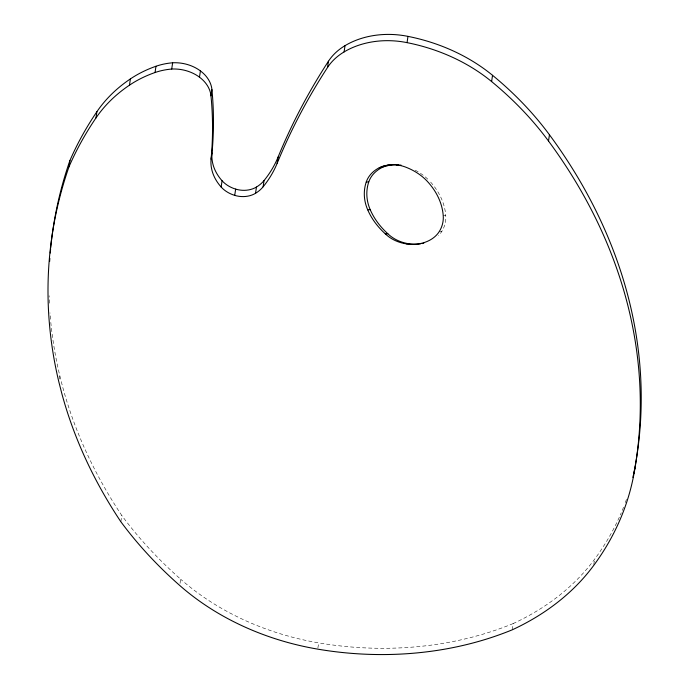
<?xml version="1.0" encoding="UTF-8"?>
<svg xmlns="http://www.w3.org/2000/svg" width="689" height="689" viewBox="0 0 689 689"><rect width="100%" height="100%" fill="white"/><g stroke="black" fill="none" stroke-linecap="round" stroke-linejoin="round"><path stroke-width="0.52" stroke-dasharray="3.44 2.58" d="M59.383 379.053L59.848 375.927A628.239 485.461 8.5 0 1 50.805 322.409M120.851 521.745L121.789 515.484A604.537 467.142 8.5 0 1 62.923 387.933L59.848 375.927M180.027 583.359L180.647 579.191A451.261 348.703 8.5 0 1 121.789 515.484M317.887 648.091L318.662 642.871A237.102 183.214 8.5 0 1 180.647 579.191M512.306 629.798L513.236 623.536A255.791 197.665 8.5 0 0 594.59 559.244A354.137 273.654 8.5 0 0 619.885 515.958M593.815 564.463L594.59 559.244M443.234 215.76L445.757 215.657A42.873 33.132 8.5 0 1 441.916 231.254A32.435 25.062 8.5 0 1 438.471 235.569M439.393 231.349L441.916 231.254M513.236 623.536A297.459 229.859 8.5 0 1 318.662 642.871M626.456 499.387A354.137 273.654 8.5 0 1 625.044 503.323M623.545 507.242A354.137 273.654 8.5 0 1 620.315 514.993M415.217 170.2A52.829 40.823 8.5 0 1 429.454 180.837M430.616 182.094A78.374 60.563 8.5 0 1 445.757 215.657M50.504 319.248A628.239 485.461 8.5 0 1 49.978 312.823M49.384 303.186A628.239 485.461 8.5 0 1 49.091 295.693"/><path stroke-width="1.03" d="M68.986 166.798L69.916 160.537A461.931 356.954 8.5 0 1 96.899 111.704A162.974 125.941 8.5 0 1 130.402 78.908A116.277 89.854 8.5 0 1 155.981 66.256A58.892 45.508 8.5 0 1 172.646 62.785A34.812 26.897 8.5 0 1 200.421 70.915A34.39 26.57 8.5 0 1 211.928 89.613A548.771 424.054 8.5 0 1 212.005 152.932L211.067 159.193A52.614 40.651 8.5 0 0 221.143 187.012A26.974 20.851 8.5 0 0 234.716 195.375A22.048 17.036 8.5 0 0 255.533 193.299A36.844 28.473 8.5 0 0 263.12 186.797A142.253 109.921 8.5 0 0 277.142 163.345A903.029 697.802 8.5 0 1 327.508 67.505A65.464 50.581 8.5 0 1 344.095 51.916A76.66 59.237 8.5 0 1 407.053 42.64A162.113 125.269 8.5 0 1 491.61 81.569A362.113 279.82 8.5 0 1 548.513 141.047A644.112 497.725 8.5 0 1 634.044 473.481A354.137 273.654 8.5 0 1 593.66 565.505A255.791 197.665 8.5 0 1 512.306 629.798A297.459 229.859 8.5 0 1 317.724 649.133A237.102 183.214 8.5 0 1 179.717 585.452A451.261 348.703 8.5 0 1 120.851 521.745A604.537 467.142 8.5 0 1 61.993 394.194L58.918 382.188A628.239 485.461 8.5 0 1 68.986 166.798A461.931 356.954 8.5 0 1 95.96 117.965A162.974 125.941 8.5 0 1 129.472 85.169A116.277 89.854 8.5 0 1 155.042 72.517A58.892 45.508 8.5 0 1 171.707 69.046A34.812 26.897 8.5 0 1 199.483 77.177A34.39 26.57 8.5 0 1 210.989 95.874A548.771 424.054 8.5 0 1 211.067 159.193M95.96 117.965L96.899 111.704M129.472 85.169L130.402 78.908M155.042 72.517L155.981 66.256M171.707 69.046L172.646 62.785M199.483 77.177L200.421 70.915M210.989 95.874L211.928 89.613M221.143 187.012L222.073 180.751A52.614 40.651 8.5 0 1 212.005 152.932M234.716 195.375L235.655 189.113A26.974 20.851 8.5 0 1 222.073 180.751M255.533 193.299L256.472 187.046A36.844 28.473 8.5 0 0 264.059 180.535A142.253 109.921 8.5 0 0 278.08 157.083A903.029 697.802 8.5 0 1 328.446 61.243A65.464 50.581 8.5 0 1 345.025 45.655A76.66 59.237 8.5 0 1 407.983 36.379A162.113 125.269 8.5 0 1 492.54 75.308A362.113 279.82 8.5 0 1 549.452 134.786A644.112 497.725 8.5 0 1 634.974 467.22L634.044 473.481M263.12 186.797L264.059 180.535M277.142 163.345L278.08 157.083M327.508 67.505L328.446 61.243M344.095 51.916L345.025 45.655M407.053 42.64L407.983 36.379M491.61 81.569L492.54 75.308M548.513 141.047L549.452 134.786M379.26 167.737C387.244 163.896 396.752 163.87 405.003 166.876A52.829 40.823 8.5 0 1 427.516 181.56A78.374 60.563 8.5 0 1 443.234 215.76A42.873 33.132 8.5 0 1 439.393 231.349A32.435 25.062 8.5 0 1 406.321 243.863A32.616 25.2 8.5 0 1 385.306 233.829A84.583 65.36 8.5 0 1 367.693 209.792A61.993 47.903 8.5 0 1 366.247 182.017A34.906 26.974 8.5 0 1 379.26 167.737C385.418 166.798 391.481 163.646 398.009 164.731M389.518 164.886L396.511 164.637M387.339 165.179L389.853 165.076M396.235 164.878L397.915 164.817M385.203 165.61L387.726 165.515M398.483 165.171L400.998 165.067M383.136 166.187L385.659 166.083M381.146 166.893L383.67 166.798M366.247 182.017L368.761 181.922A34.906 26.974 8.5 0 1 381.784 167.634M367.693 209.792L370.217 209.689A84.583 65.36 8.5 0 0 387.829 233.735A32.616 25.2 8.5 0 0 408.844 243.76A32.435 25.062 8.5 0 0 420.574 243.846M385.306 233.829L387.829 233.735M406.321 243.863L408.844 243.76M634.974 467.22A354.137 273.654 8.5 0 1 633.544 474.342M633.32 475.358A354.137 273.654 8.5 0 1 632.864 477.382M423.795 243.251A32.435 25.062 8.5 0 1 422.193 243.579M256.472 187.046A22.048 17.036 8.5 0 1 235.655 189.113M49.625 261.544A628.239 485.461 8.5 0 1 49.832 258.358M50.245 253.052A628.239 485.461 8.5 0 1 50.624 248.807M50.719 247.747A628.239 485.461 8.5 0 1 69.916 160.537M370.217 209.689A61.993 47.903 8.5 0 1 368.761 181.922"/></g></svg>
